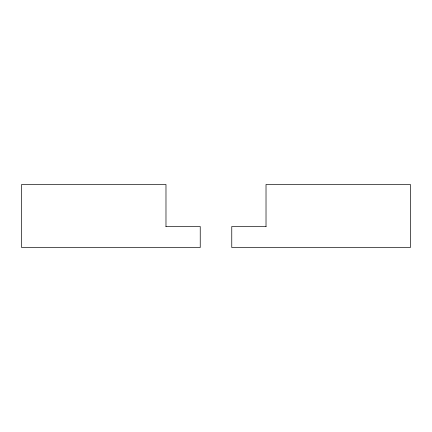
<?xml version="1.0" encoding="UTF-8"?>
<svg xmlns="http://www.w3.org/2000/svg" width="432" height="432" viewBox="0 0 432 432"><rect width="100%" height="100%" fill="white"/><g stroke="black" fill="none" stroke-linecap="round" stroke-linejoin="round"><path stroke-width="0.65" d="M165.883 226.508L200.237 226.508L200.237 247.525L21.6 247.525L21.6 184.475L165.98 184.475L165.98 226.508M266.117 226.508L231.763 226.508L231.763 247.525L410.4 247.525L410.4 184.475L266.02 184.475L266.02 226.508"/></g></svg>
